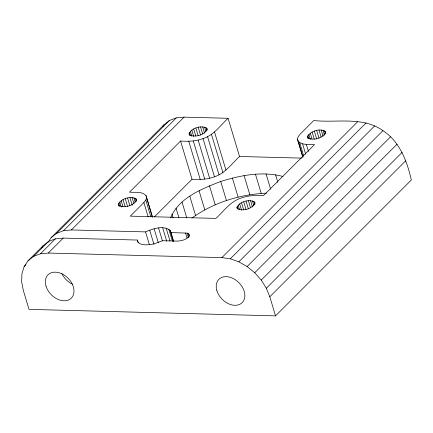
<?xml version="1.0" encoding="UTF-8"?>
<svg xmlns="http://www.w3.org/2000/svg" width="433" height="433" viewBox="0 0 433 433"><rect width="100%" height="100%" fill="white"/><g stroke="black" fill="none" stroke-linecap="round" stroke-linejoin="round"><path stroke-width="0.65" d="M136.206 199.007L136.482 199.992C133.716 205.772 124.168 208.679 118.723 205.253L118.447 204.262C121.213 198.482 130.766 195.575 136.206 199.007L136.595 200.29M206.828 128.33L207.104 129.321C204.338 135.101 194.79 138.008 189.345 134.576L189.069 133.591C191.835 127.811 201.388 124.904 206.828 128.33L207.218 129.619M254.674 202.124L254.95 203.115C252.185 208.89 242.632 211.797 237.192 208.37L236.916 207.38C239.682 201.605 249.229 198.698 254.674 202.124L255.059 203.413M325.297 131.453L325.573 132.444C322.807 138.219 313.254 141.126 307.814 137.699L307.538 136.709C310.304 130.928 319.852 128.022 325.297 131.453L325.876 133.386M138.181 242.626L137.407 240.05L63.218 238.096L55.397 238.843L48.539 241.462L42.991 245.83L28.053 260.78L24.096 266.674L21.926 273.802L21.65 281.802L23.285 290.272L29.016 309.368L275.54 315.863L411.35 179.955C407.015 161.217 399.8 141.634 382.94 130.642C362.838 116.163 336.625 123.059 313.73 120.553L300.15 134.143L298.202 136.649L297.466 139.015L302.835 157.271M297.98 141.093C302.093 145.667 309.108 143.967 314.526 144.562L263.453 195.667C255.892 195.153 248.163 195.386 240.997 198.114C230.318 201.464 223.801 211.147 215.948 218.405L130.29 216.148L143.87 202.557L145.818 200.057L146.56 197.686L146.04 195.613C141.927 191.04 134.912 192.739 129.494 192.144L180.566 141.034C188.128 141.553 195.857 141.32 203.023 138.592C213.702 135.242 220.218 125.554 228.072 118.296L239.53 156.486C231.677 163.744 225.16 173.427 214.481 176.778C207.315 179.506 199.586 179.738 192.025 179.224L154.316 216.955M170.651 217.886C178.623 197.865 202.076 188.772 220.722 181.465C240.645 175.305 262.42 170.927 282.993 176.496M41.552 247.974L42.991 245.83M47.901 242.496L51.143 237.674L163.863 124.872L169.411 120.504L176.269 117.884L184.09 117.137L228.072 118.296M162.786 126.479L163.863 124.872M28.053 260.78L33.601 256.412L48.539 241.462M51.143 237.674L56.685 233.306L169.411 120.504M24.096 266.674L25.964 264.807M33.601 256.412L40.458 253.792L55.397 238.843M56.685 233.306L63.543 230.686L176.269 117.884M40.458 253.792L48.28 253.045L63.218 238.096M63.543 230.686L71.369 229.945L184.09 117.137M48.28 253.045L221.902 257.619L357.712 121.711M221.902 257.619L230.302 258.788L366.112 122.88M230.302 258.788L238.854 261.819L374.664 125.911M238.854 261.819L247.129 266.549L382.94 130.642M247.129 266.549L254.712 272.747L390.528 136.839M275.54 315.863L269.808 296.767L266.344 288.248L261.229 280.102L397.039 144.194M266.344 288.248L402.16 152.335M269.808 296.767L405.624 160.859M191.9 218.059C213.453 202.563 240.066 194.298 266.49 193.161M71.369 229.945L145.558 231.899C152.957 228.797 163.458 224.797 170.386 230.648L173.471 240.948M239.53 156.486L301.585 158.121M170.386 230.648L170.797 232.559L187.148 233.133L189.156 234.269L189.4 235.141C187.624 239.655 181.736 240.851 177.368 241.105L162.651 240.716L154.099 243.855L149.666 244.661L145.548 244.867L142.046 244.461L139.41 243.47L137.824 241.96L137.407 240.05M254.712 272.747L261.229 280.102M324.425 130.674L325.394 133.894M323.018 130.165L324.566 135.312M321.172 129.954L323.105 136.39M319.007 130.057L321.134 137.137M316.68 130.474L318.997 138.197M314.342 131.161L316.658 138.885M312.155 132.087L314.277 139.166M310.266 133.18L312.004 138.977M308.81 134.371L310.353 139.518M307.879 135.572L308.843 138.793M307.538 136.709L308.117 138.641M306.337 144.346L308.469 151.463M302.564 143.848L305.671 154.202M299.717 142.738L303.798 156.329M297.466 139.015L302.9 157.141M275.556 174.743L277.845 182.38M266.062 173.92L270.647 189.199M255.459 174.212L261.191 193.307M253.803 201.35L254.772 204.565M252.396 200.836L253.944 205.984M244.109 175.603L249.836 194.698M250.55 200.625L252.482 207.061M248.385 200.733L250.512 207.813M246.058 201.145L248.374 208.868M243.719 201.838L246.036 209.561M241.533 202.763L243.655 209.843M232.397 178.05L238.123 197.145M239.644 203.856L241.576 210.292M238.188 205.042L239.536 209.55M237.257 206.249L238.22 209.464M214.492 131.886L225.95 170.077M236.916 207.38L237.3 208.668M211.461 134.365L222.919 172.55M205.962 127.556L206.925 130.771M207.553 136.649L219.011 174.835M204.555 127.042L205.902 131.551M220.722 181.465L226.448 200.56M202.704 126.837L204.636 133.272M200.544 126.939L202.666 134.019M203.023 138.592L214.481 176.778M198.217 127.351L200.533 135.074M195.878 128.044L198.195 135.767M198.168 140.065L209.621 178.25M193.686 128.969L195.813 136.049M209.475 185.735L215.206 204.831M191.803 130.062L193.73 136.498M190.341 131.253L191.889 136.4M193.302 140.969L204.76 179.159M189.41 132.455L190.374 135.675M189.069 133.591L189.649 135.518M188.756 141.25L200.214 179.435M199.05 190.709L204.782 209.805M180.566 141.034L192.025 179.224M189.8 196.23L195.527 215.325M182.033 202.097L186.807 218.01M188.387 233.587L189.356 236.802M187.148 233.133L188.501 237.641M185.519 232.949L187.061 238.096M176.014 208.116L178.883 217.664M171.955 214.081L173.103 217.902M170.797 232.559L173.503 241.571M168.8 229.144L172.469 241.37M166.164 228.153L170.023 241.024M162.662 227.742L166.716 241.257M158.543 227.947L162.407 240.824M146.04 195.613L152.448 216.971M146.56 197.686L152.384 217.106M145.818 200.057L150.868 216.884M154.11 228.754L158.359 242.918M143.87 202.557L148.14 216.798M149.677 230.102L153.921 244.266M145.558 231.899L149.417 244.769M135.34 198.227L136.303 201.448M133.932 197.719L135.28 202.222M132.081 197.508L134.013 203.943M129.922 197.61L132.238 205.334M127.594 198.022L129.911 205.745M125.256 198.715L127.573 206.438M123.064 199.64L125.191 206.72M121.18 200.733L122.918 206.525M119.719 201.924L121.267 207.071M118.788 203.126L119.752 206.346M118.447 204.262L119.026 206.195M72.728 284.351A16.481 11.783 45 0 1 61.903 273.661M216.873 290.619A16.481 11.783 45 0 0 241.094 303.56A16.481 11.783 45 0 0 233.658 278.755A16.481 11.783 45 0 0 216.873 290.619M46.006 286.116A16.481 11.783 45 0 0 70.233 299.057A16.481 11.783 45 0 0 62.79 274.257A16.481 11.783 45 0 0 46.006 286.116"/></g></svg>
